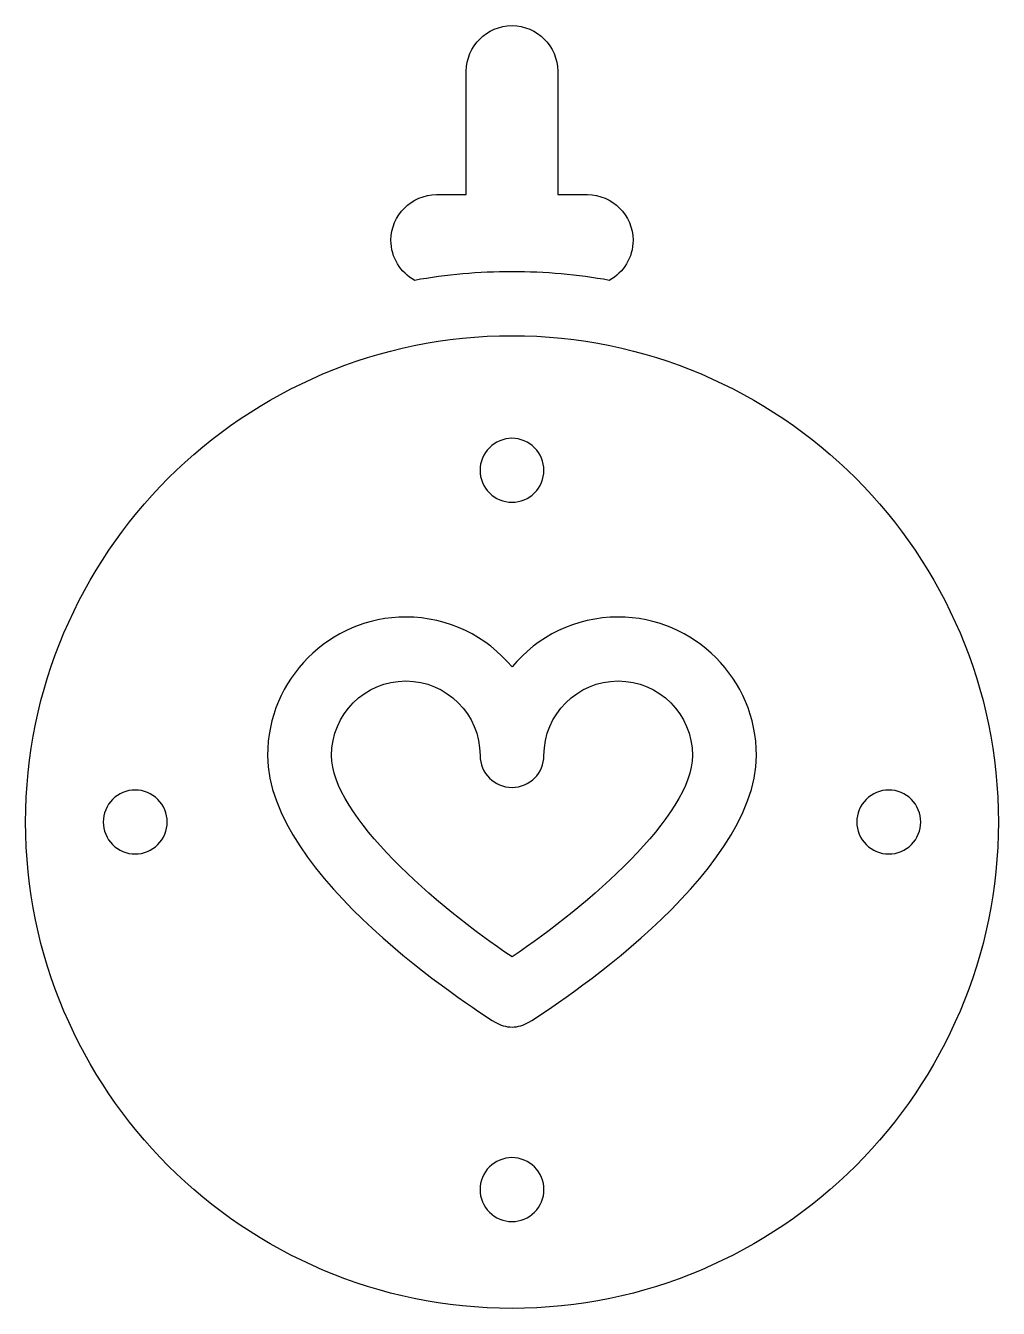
# Model space of a CAD drawing. Header units: centimetres. Extents: x -8.2 to 8.2, y -10.8 to 10.8.
import ezdxf

# ---------------------------------------------------------------- set-up
doc = ezdxf.new("R2010")
doc.units = ezdxf.units.CM
doc.header["$MEASUREMENT"] = 0
doc.layers.add('Layer 1', color=7, linetype='Continuous')

msp = doc.modelspace()

# ---------------------------------------------------------------- linework, layer by layer
at = {"layer": 'Layer 1'}
for points, knots in [([(-1.63771, 6.50789), (-1.10603, 6.60312), (-0.55872, 6.65284), (0, 6.65284), (0, 6.65284), (0.55872, 6.65284), (1.10596, 6.60312), (1.63771, 6.50789), (1.63771, 6.50789), (1.87571, 6.63852), (2.03709, 6.89142), (2.03709, 7.18205), (2.03709, 7.18205), (2.03709, 7.60658), (1.69289, 7.95078), (1.26836, 7.95078), (1.26836, 7.95078), (1.26836, 7.95078), (0.76866, 7.95079), (0.76866, 7.95079), (0.76866, 7.95079), (0.76866, 7.95079), (0.76866, 10.02627), (0.76866, 10.02627), (0.76866, 10.02627), (0.76873, 10.4508), (0.42453, 10.795), (0, 10.795), (0, 10.795), (-0.42453, 10.795), (-0.76873, 10.4508), (-0.76873, 10.02627), (-0.76873, 10.02627), (-0.76873, 10.02627), (-0.76873, 7.95072), (-0.76873, 7.95072), (-0.76873, 7.95072), (-0.76873, 7.95072), (-1.26843, 7.95072), (-1.26843, 7.95072), (-1.26843, 7.95072), (-1.69296, 7.95072), (-2.03716, 7.60652), (-2.03716, 7.18199), (-2.03716, 7.18199), (-2.03709, 6.89143), (-1.87564, 6.6386), (-1.63771, 6.50789)], [0, 0, 0, 0, 0.07692308, 0.07692308, 0.07692308, 0.07692308, 0.15384615, 0.15384615, 0.15384615, 0.15384615, 0.23076923, 0.23076923, 0.23076923, 0.23076923, 0.30769231, 0.30769231, 0.30769231, 0.30769231, 0.38461538, 0.38461538, 0.38461538, 0.38461538, 0.46153846, 0.46153846, 0.46153846, 0.46153846, 0.53846154, 0.53846154, 0.53846154, 0.53846154, 0.61538462, 0.61538462, 0.61538462, 0.61538462, 0.69230769, 0.69230769, 0.69230769, 0.69230769, 0.76923077, 0.76923077, 0.76923077, 0.76923077, 0.84615385, 0.84615385, 0.84615385, 0.84615385, 1, 1, 1, 1]), ([(-8.18581, -2.60919), (-8.18581, -7.12288), (-4.51369, -10.795), (0, -10.795), (0, -10.795), (4.51369, -10.795), (8.18581, -7.12288), (8.18581, -2.60919), (8.18581, -2.60919), (8.18581, 1.9045), (4.51369, 5.57669), (0, 5.57669), (0, 5.57669), (-4.51369, 5.57669), (-8.18581, 1.9045), (-8.18581, -2.60919)], [0, 0, 0, 0, 0.2, 0.2, 0.2, 0.2, 0.4, 0.4, 0.4, 0.4, 0.6, 0.6, 0.6, 0.6, 1, 1, 1, 1]), ([(0.53786, 3.3109), (0.53786, 3.16937), (0.48021, 3.0303), (0.38026, 2.93035), (0.38026, 2.93035), (0.28023, 2.8304), (0.1419, 2.77275), (-0.00029, 2.77275), (-0.00029, 2.77275), (-0.14175, 2.77275), (-0.28016, 2.8304), (-0.38084, 2.93035), (-0.38084, 2.93035), (-0.48072, 3.0303), (-0.53844, 3.16937), (-0.53844, 3.3109), (-0.53844, 3.3109), (-0.53844, 3.45236), (-0.48079, 3.59142), (-0.38084, 3.69138), (-0.38084, 3.69138), (-0.28016, 3.79141), (-0.14175, 3.84905), (-0.00029, 3.84905), (-0.00029, 3.84905), (0.1419, 3.84905), (0.28023, 3.7914), (0.38026, 3.69138), (0.38026, 3.69138), (0.48021, 3.59143), (0.53786, 3.45229), (0.53786, 3.3109)], [0, 0, 0, 0, 0.11111111, 0.11111111, 0.11111111, 0.11111111, 0.22222222, 0.22222222, 0.22222222, 0.22222222, 0.33333333, 0.33333333, 0.33333333, 0.33333333, 0.44444444, 0.44444444, 0.44444444, 0.44444444, 0.55555556, 0.55555556, 0.55555556, 0.55555556, 0.66666667, 0.66666667, 0.66666667, 0.66666667, 0.77777778, 0.77777778, 0.77777778, 0.77777778, 1, 1, 1, 1]), ([(4.11388, -1.48906), (4.11388, -3.52026), (0.67758, -5.73211), (0.28576, -5.9776), (0.28576, -5.9776), (0.19838, -6.03234), (0.09923, -6.05974), (0.00007, -6.05974), (0.00007, -6.05974), (-0.09908, -6.05974), (-0.19824, -6.03233), (-0.28562, -5.9776), (-0.28562, -5.9776), (-0.67744, -5.73211), (-4.11388, -3.52041), (-4.11388, -1.48906), (-4.11388, -1.48906), (-4.11388, -0.20406), (-3.07044, 0.84142), (-1.78783, 0.84142), (-1.78783, 0.84142), (-1.06991, 0.84142), (-0.42686, 0.51386), (0.00007, 0.00014), (0.00007, 0.00014), (0.42707, 0.51394), (1.06997, 0.84142), (1.78782, 0.84142), (1.78782, 0.84142), (3.07043, 0.84136), (4.11388, -0.20405), (4.11388, -1.48906)], [0, 0, 0, 0, 0.11111111, 0.11111111, 0.11111111, 0.11111111, 0.22222222, 0.22222222, 0.22222222, 0.22222222, 0.33333333, 0.33333333, 0.33333333, 0.33333333, 0.44444444, 0.44444444, 0.44444444, 0.44444444, 0.55555556, 0.55555556, 0.55555556, 0.55555556, 0.66666667, 0.66666667, 0.66666667, 0.66666667, 0.77777778, 0.77777778, 0.77777778, 0.77777778, 1, 1, 1, 1]), ([(-0.53801, -1.48906), (-0.53801, -0.79745), (-1.0987, -0.2348), (-1.78783, -0.2348), (-1.78783, -0.2348), (-2.47696, -0.2348), (-3.03765, -0.79745), (-3.03765, -1.48906), (-3.03765, -1.48906), (-3.03765, -2.49776), (-1.27992, -4.02192), (0.00014, -4.88007), (0.00014, -4.88007), (1.27998, -4.02178), (3.03779, -2.49768), (3.03779, -1.48906), (3.03779, -1.48906), (3.03779, -0.79745), (2.4771, -0.2348), (1.78797, -0.2348), (1.78797, -0.2348), (1.09891, -0.2348), (0.53829, -0.79745), (0.53829, -1.48906), (0.53829, -1.48906), (0.53829, -1.78623), (0.29738, -2.02714), (0.00021, -2.02714), (0.00021, -2.02714), (-0.2971, -2.02721), (-0.53801, -1.7863), (-0.53801, -1.48906)], [0, 0, 0, 0, 0.11111111, 0.11111111, 0.11111111, 0.11111111, 0.22222222, 0.22222222, 0.22222222, 0.22222222, 0.33333333, 0.33333333, 0.33333333, 0.33333333, 0.44444444, 0.44444444, 0.44444444, 0.44444444, 0.55555556, 0.55555556, 0.55555556, 0.55555556, 0.66666667, 0.66666667, 0.66666667, 0.66666667, 0.77777778, 0.77777778, 0.77777778, 0.77777778, 1, 1, 1, 1]), ([(-5.9616, -2.98952), (-6.06163, -3.08955), (-6.20069, -3.14719), (-6.34215, -3.14719), (-6.34215, -3.14719), (-6.48361, -3.14719), (-6.62202, -3.08954), (-6.7227, -2.98952), (-6.7227, -2.98952), (-6.82265, -2.88957), (-6.8803, -2.75123), (-6.8803, -2.60904), (-6.8803, -2.60904), (-6.8803, -2.46751), (-6.82265, -2.32844), (-6.7227, -2.22849), (-6.7227, -2.22849), (-6.62202, -2.12861), (-6.48361, -2.07089), (-6.34215, -2.07089), (-6.34215, -2.07089), (-6.19996, -2.07089), (-6.06163, -2.12854), (-5.9616, -2.22849), (-5.9616, -2.22849), (-5.86092, -2.32837), (-5.804, -2.46751), (-5.804, -2.60904), (-5.804, -2.60904), (-5.804, -2.75123), (-5.86092, -2.88957), (-5.9616, -2.98952)], [0, 0, 0, 0, 0.11111111, 0.11111111, 0.11111111, 0.11111111, 0.22222222, 0.22222222, 0.22222222, 0.22222222, 0.33333333, 0.33333333, 0.33333333, 0.33333333, 0.44444444, 0.44444444, 0.44444444, 0.44444444, 0.55555556, 0.55555556, 0.55555556, 0.55555556, 0.66666667, 0.66666667, 0.66666667, 0.66666667, 0.77777778, 0.77777778, 0.77777778, 0.77777778, 1, 1, 1, 1]), ([(5.96109, -2.2285), (6.06177, -2.12862), (6.20018, -2.0709), (6.34164, -2.0709), (6.34164, -2.0709), (6.48383, -2.0709), (6.62216, -2.12855), (6.72219, -2.2285), (6.72219, -2.2285), (6.82287, -2.32918), (6.87979, -2.46752), (6.87979, -2.60905), (6.87979, -2.60905), (6.87979, -2.75051), (6.82287, -2.88957), (6.72219, -2.98953), (6.72219, -2.98953), (6.62216, -3.08956), (6.48383, -3.1472), (6.34164, -3.1472), (6.34164, -3.1472), (6.20018, -3.1472), (6.06177, -3.08955), (5.96109, -2.98953), (5.96109, -2.98953), (5.86121, -2.88958), (5.80349, -2.75124), (5.80349, -2.60905), (5.80349, -2.60905), (5.80357, -2.46751), (5.86121, -2.32845), (5.96109, -2.2285)], [0, 0, 0, 0, 0.11111111, 0.11111111, 0.11111111, 0.11111111, 0.22222222, 0.22222222, 0.22222222, 0.22222222, 0.33333333, 0.33333333, 0.33333333, 0.33333333, 0.44444444, 0.44444444, 0.44444444, 0.44444444, 0.55555556, 0.55555556, 0.55555556, 0.55555556, 0.66666667, 0.66666667, 0.66666667, 0.66666667, 0.77777778, 0.77777778, 0.77777778, 0.77777778, 1, 1, 1, 1]), ([(0.38033, -9.17684), (0.2803, -9.27679), (0.14124, -9.33444), (-0.00022, -9.33444), (-0.00022, -9.33444), (-0.14168, -9.33444), (-0.28009, -9.27679), (-0.38077, -9.17684), (-0.38077, -9.17684), (-0.48065, -9.07696), (-0.53837, -8.93782), (-0.53837, -8.79629), (-0.53837, -8.79629), (-0.53837, -8.65483), (-0.48072, -8.51577), (-0.38077, -8.41581), (-0.38077, -8.41581), (-0.28009, -8.31578), (-0.14168, -8.25814), (-0.00022, -8.25814), (-0.00022, -8.25814), (0.14197, -8.25814), (0.2803, -8.31579), (0.38033, -8.41581), (0.38033, -8.41581), (0.48101, -8.51649), (0.53793, -8.65483), (0.53793, -8.79629), (0.53793, -8.79629), (0.53786, -8.93782), (0.48094, -9.07623), (0.38033, -9.17684)], [0, 0, 0, 0, 0.11111111, 0.11111111, 0.11111111, 0.11111111, 0.22222222, 0.22222222, 0.22222222, 0.22222222, 0.33333333, 0.33333333, 0.33333333, 0.33333333, 0.44444444, 0.44444444, 0.44444444, 0.44444444, 0.55555556, 0.55555556, 0.55555556, 0.55555556, 0.66666667, 0.66666667, 0.66666667, 0.66666667, 0.77777778, 0.77777778, 0.77777778, 0.77777778, 1, 1, 1, 1])]:
    msp.add_open_spline(points, degree=3, knots=knots, dxfattribs=at)

doc.saveas('drawing.dxf')
